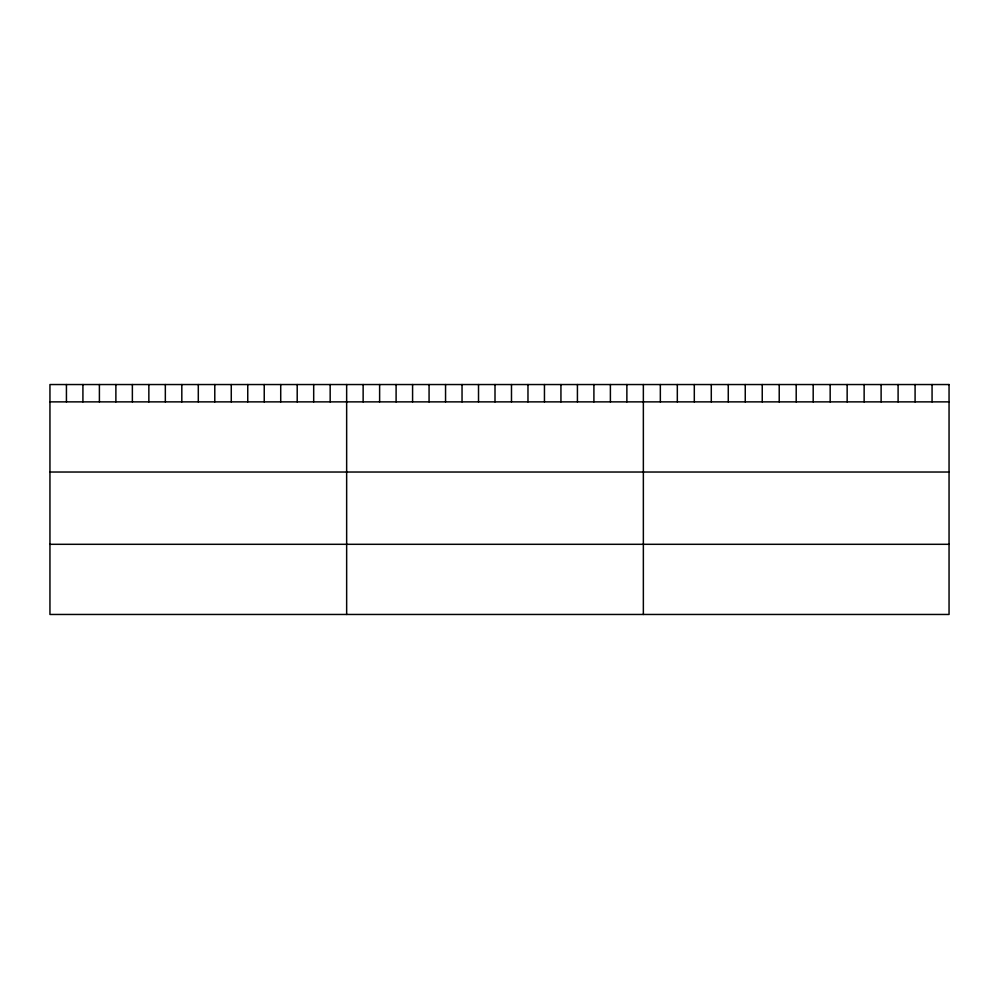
<?xml version="1.0" encoding="UTF-8"?>
<svg xmlns="http://www.w3.org/2000/svg" width="999" height="999" viewBox="0 0 999 999"><rect width="100%" height="100%" fill="white"/><g stroke="black" fill="none" stroke-linecap="round" stroke-linejoin="round"><path stroke-width="1.5" d="M49.95 401.873L949.05 401.873M49.95 472.028L949.05 472.028M49.95 544.305L949.05 544.305M932.067 384.54L932.067 401.873M915.084 384.54L915.084 401.873M898.101 384.54L898.101 401.873M881.118 384.54L881.118 401.873M864.135 384.54L864.135 401.873M847.152 384.54L847.152 401.873M830.169 384.54L830.169 401.873M813.186 384.54L813.186 401.873M796.203 384.54L796.203 401.873M779.22 384.54L779.22 401.873M762.237 384.54L762.237 401.873M745.254 384.54L745.254 401.873M728.271 384.54L728.271 401.873M711.288 384.54L711.288 401.873M694.305 384.54L694.305 401.873M677.322 384.54L677.322 401.873M660.339 384.54L660.339 401.873M643.356 384.54L643.356 614.46M626.873 384.54L626.873 401.873M610.389 384.54L610.389 401.873M593.906 384.54L593.906 401.873M577.422 384.54L577.422 401.873M560.938 384.54L560.938 401.873M544.455 384.54L544.455 401.873M527.971 384.54L527.971 401.873M511.488 384.54L511.488 401.873M495.005 384.54L495.005 401.873M478.521 384.54L478.521 401.873M462.038 384.54L462.038 401.873M445.554 384.54L445.554 401.873M429.071 384.54L429.071 401.873M412.587 384.54L412.587 401.873M396.103 384.54L396.103 401.873M379.62 384.54L379.62 401.873M363.137 384.54L363.137 401.873M346.653 384.54L346.653 614.46M330.169 384.54L330.169 401.873M313.686 384.54L313.686 401.873M297.202 384.54L297.202 401.873M280.719 384.54L280.719 401.873M264.236 384.54L264.236 401.873M247.752 384.54L247.752 401.873M231.268 384.54L231.268 401.873M214.785 384.54L214.785 401.873M198.302 384.54L198.302 401.873M181.818 384.54L181.818 401.873M165.335 384.54L165.335 401.873M148.851 384.54L148.851 401.873M132.368 384.54L132.368 401.873M115.884 384.54L115.884 401.873M99.4 384.54L99.4 401.873M82.917 384.54L82.917 401.873M66.434 384.54L66.434 401.873M949.05 384.54L49.95 384.54L49.95 614.46L949.05 614.46L949.05 384.54"/></g></svg>
